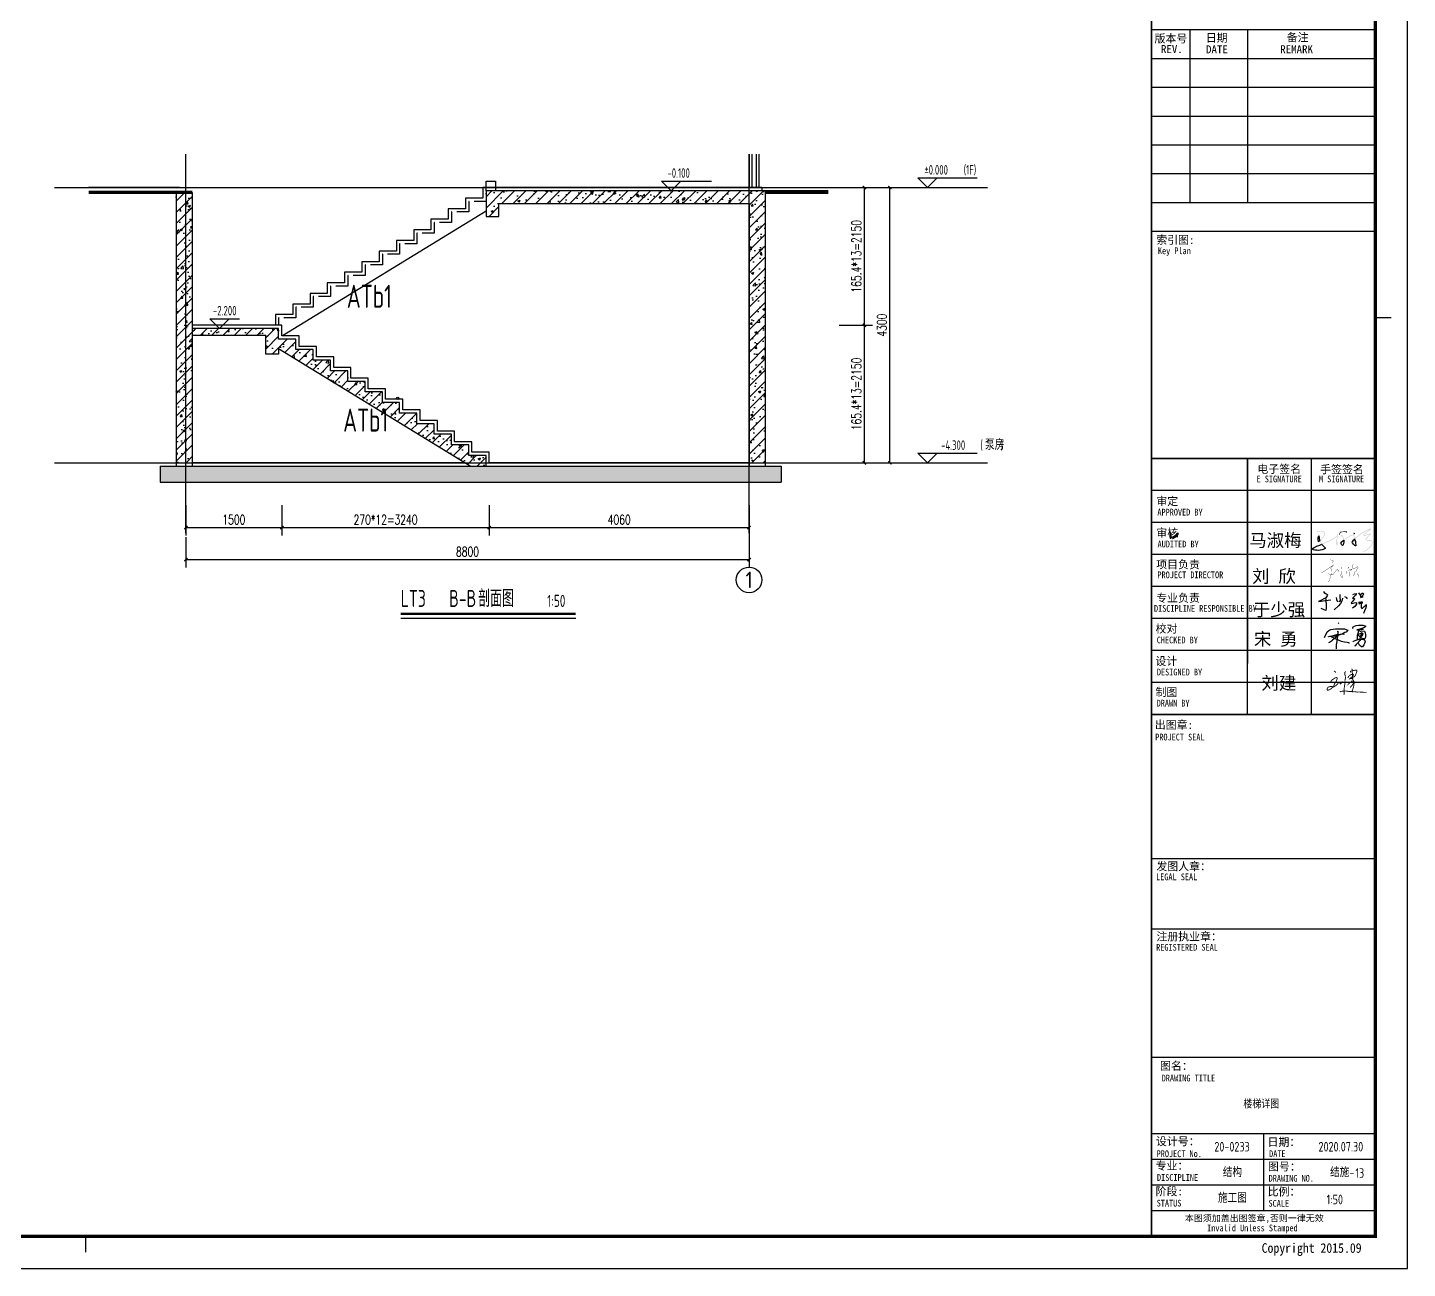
# Model space of a CAD drawing. Extents: x 899043 to 2598688, y -137197 to 211789.
# Drawn here: x 2577131 to 2598688, y 98035 to 117416 of the extents above; entities that cross this region are included whole.
import ezdxf
from ezdxf.enums import TextEntityAlignment as Align

# ---------------------------------------------------------------- set-up
doc = ezdxf.new("R2010")
doc.units = 0
doc.header["$LTSCALE"] = 1500
doc.header["$MEASUREMENT"] = 0
doc.linetypes.add('DASH', pattern=[0.35, 0.25, -0.1])
for name, color, linetype in [('00-tk', 151, 'Continuous'), ('A-Hatch2(建筑填充2立面)', 9, 'Continuous'), ('A-L-wall(建筑立面)', 2, 'Continuous'), ('A-S-face(建筑粉刷线)', 136, 'Continuous'), ('A-Stair(建筑楼梯、踏步、电梯)', 25, 'Continuous'), ('AXIS', 3, 'Continuous'), ('AXIS_TEXT', 7, 'Continuous'), ('DIM_ELEV', 3, 'Continuous'), ('DIM_SYMB', 3, 'Continuous'), ('DOTE', 1, 'Continuous'), ('iicon', 7, 'Continuous'), ('PUB_DIM', 3, 'Continuous'), ('PUB_TEXT', 7, 'Continuous'), ('TEXT', 7, 'Continuous'), ('WALL', 7, 'Continuous'), ('WELD_TEXT', 7, 'Continuous'), ('WINDOW', 4, 'Continuous')]:
    doc.layers.add(name, color=color, linetype=linetype)
for name, color, linetype, lineweight in [('DIM_IDEN', 3, 'Continuous', 25), ('TK-签名', 70, 'Continuous', 30), ('功能名称', 255, 'Continuous', 0)]:
    doc.layers.add(name, color=color, linetype=linetype, lineweight=lineweight)
doc.styles.add('_TCH_DIM_T3', font='SIMPLEX', dxfattribs={"width": 0.705882, "bigfont": 'GBCBIG'})
doc.styles.add('DS6FS', font='tssdeng.shx', dxfattribs={"width": 0.8, "bigfont": 'tssdchn.shx'})
doc.styles.add('DS6HT', font='simhei.ttf', dxfattribs={"width": 0.8})
doc.styles.add('TSSD_Dimension', font='Tssdeng.shx', dxfattribs={"width": 0.7, "bigfont": 'hztxt.shx'})
doc.dimstyles.new('_TCH_ARCH&&50', dxfattribs={"dimtxt": 148.75, "dimasz": 50, "dimexe": 125, "dimexo": 150, "dimgap": 50, "dimtad": 1, "dimdec": 0, "dimzin": 0, "dimdsep": 46, "dimtxsty": '_TCH_DIM_T3', "dimblk": 'ARCHTICK', "dimcen": 0.09, "dimclrt": 7, "dimazin": 2, "dimtfac": 1, "dimtdec": 0, "dimtix": 1, "dimtmove": 2, "dimatfit": 3, "dimfxl": 0, "dimtolj": 1, "dimtzin": 0, "dimarcsym": 0})
pattern_1 = [(45, (1954835.86, 366548.54), (-88.388348, 88.388348), []), (50, (1954835.86, 366548.54), (358.63009, -31.37607), [37.5, -412.5]), (355, (1954835.86, 366548.54), (-69.37567, 376.09607), [30, -330]), (100.4514, (1954865.75, 366545.93), (289.25469, 344.71977), [31.8701, -350.57106]), (46.1842, (1954835.86, 366648.54), (533.62052, -82.7595), [56.25, -618.75]), (96.6356, (1954880.33, 366641.65), (467.33135, 487.05894), [47.80514, -525.8565]), (351.1842, (1954835.86, 366648.54), (467.33097, 487.0593), [45, -495]), (21, (1954885.86, 366623.54), (298.45353, -201.30945), [37.5, -412.5]), (326, (1954885.86, 366623.54), (121.65767, 362.57502), [30, -330]), (71.4514, (1954910.73, 366606.77), (420.11131, 161.26525), [31.8701, -350.57106]), (37.5, (1954835.86, 366548.54), (6.079928, 166.446927), [0, -326, 0, -335, 0, -331.25]), (7.5, (1954835.86, 366548.54), (131.53477, 197.205856), [0, -191, 0, -318.5, 0, -126.25]), (327.5, (1954724.36, 366548.54), (266.911218, -11.277436), [0, -125, 0, -390, 0, -517.5]), (317.5, (1954674.36, 366548.54), (291.593085, 50.05249), [0, -162.5, 0, -259, 0, -367.5])]

# ---------------------------------------------------------------- blocks, each defined once
blk = doc.blocks.new('_ArchTick')
at = {"color": 0, "linetype": 'ByBlock', "const_width": 0.4}
blk.add_lwpolyline([(-0.5, -0.5), (0.5, 0.5)], dxfattribs=at)
blk = doc.blocks.new('*D1990')
at = {"layer": 'Defpoints', "color": 0}
for p in [(2590006, 114918), (2590602, 114918), (2590006, 110618)]:
    blk.add_point(p, dxfattribs=at)
at = {"layer": 'PUB_DIM', "color": 0, "lineweight": -2}
for p, q in [((2590156, 114918), (2590727, 114918)), ((2590602, 110618), (2590602, 114918)), ((2590156, 110618), (2590727, 110618))]:
    blk.add_line(p, q, dxfattribs=at)
at = {"layer": 'PUB_DIM', "color": 0, "lineweight": -2, "xscale": 50, "yscale": 50, "zscale": 50}
for p, rotation in [((2590602, 114918), 90), ((2590602, 110618), 270)]:
    blk.add_blockref('_ArchTick', p, dxfattribs=dict(at, rotation=rotation))
at = {"layer": 'PUB_DIM', "color": 7, "insert": (2590477, 112768), "char_height": 148.8, "attachment_point": 5, "rotation": 90, "style": '_TCH_DIM_T3'}
blk.add_mtext('\\A1;4300', dxfattribs=at)
blk = doc.blocks.new('*D1991')
at = {"layer": 'Defpoints', "color": 0}
for p in [(2589662, 114918), (2590204, 114918), (2589662, 112768)]:
    blk.add_point(p, dxfattribs=at)
at = {"layer": 'PUB_DIM', "color": 0, "lineweight": -2}
for p, q in [((2589812, 114918), (2590329, 114918)), ((2590204, 112768), (2590204, 114918)), ((2589812, 112768), (2590329, 112768))]:
    blk.add_line(p, q, dxfattribs=at)
at = {"layer": 'PUB_DIM', "color": 0, "lineweight": -2, "xscale": 50, "yscale": 50, "zscale": 50}
for p, rotation in [((2590204, 114918), 90), ((2590204, 112768), 270)]:
    blk.add_blockref('_ArchTick', p, dxfattribs=dict(at, rotation=rotation))
at = {"layer": 'PUB_DIM', "color": 7, "insert": (2590080, 113843), "char_height": 148.75, "attachment_point": 5, "rotation": 90, "style": '_TCH_DIM_T3'}
blk.add_mtext('\\A1;165.4*13=2150', dxfattribs=at)
blk = doc.blocks.new('*D1992')
at = {"layer": 'Defpoints', "color": 0}
for p in [(2589662, 112768), (2590204, 112768), (2589662, 110618)]:
    blk.add_point(p, dxfattribs=at)
at = {"layer": 'PUB_DIM', "color": 0, "lineweight": -2}
for p, q in [((2589812, 112768), (2590329, 112768)), ((2590204, 110618), (2590204, 112768)), ((2589812, 110618), (2590329, 110618))]:
    blk.add_line(p, q, dxfattribs=at)
at = {"layer": 'PUB_DIM', "color": 0, "lineweight": -2, "xscale": 50, "yscale": 50, "zscale": 50}
for p, rotation in [((2590204, 112768), 90), ((2590204, 110618), 270)]:
    blk.add_blockref('_ArchTick', p, dxfattribs=dict(at, rotation=rotation))
at = {"layer": 'PUB_DIM', "color": 7, "insert": (2590080, 111693), "char_height": 148.75, "attachment_point": 5, "rotation": 90, "style": '_TCH_DIM_T3'}
blk.add_mtext('\\A1;165.4*13=2150', dxfattribs=at)
blk = doc.blocks.new('*D1993')
at = {"layer": 'Defpoints', "color": 0}
for p in [(2579604, 110106), (2581104, 110106), (2581104, 109606)]:
    blk.add_point(p, dxfattribs=at)
at = {"layer": 'PUB_DIM', "color": 0, "lineweight": -2}
for p, q in [((2579604, 109956), (2579604, 109481)), ((2581104, 109956), (2581104, 109481)), ((2579604, 109606), (2581104, 109606))]:
    blk.add_line(p, q, dxfattribs=at)
at = {"layer": 'PUB_DIM', "color": 0, "lineweight": -2, "xscale": 50, "yscale": 50, "zscale": 50, "rotation": 180}
blk.add_blockref('_ArchTick', (2579604, 109606), dxfattribs=at)
at = {"layer": 'PUB_DIM', "color": 0, "lineweight": -2, "xscale": 50, "yscale": 50, "zscale": 50}
blk.add_blockref('_ArchTick', (2581104, 109606), dxfattribs=at)
at = {"layer": 'PUB_DIM', "color": 7, "insert": (2580354, 109730), "char_height": 148.8, "attachment_point": 5, "style": '_TCH_DIM_T3'}
blk.add_mtext('\\A1;1500', dxfattribs=at)
blk = doc.blocks.new('*D1994')
at = {"layer": 'Defpoints', "color": 0}
for p in [(2581104, 110106), (2584344, 110106), (2584344, 109606)]:
    blk.add_point(p, dxfattribs=at)
at = {"layer": 'PUB_DIM', "color": 0, "lineweight": -2}
for p, q in [((2581104, 109956), (2581104, 109481)), ((2584344, 109956), (2584344, 109481)), ((2581104, 109606), (2584344, 109606))]:
    blk.add_line(p, q, dxfattribs=at)
at = {"layer": 'PUB_DIM', "color": 0, "lineweight": -2, "xscale": 50, "yscale": 50, "zscale": 50, "rotation": 180}
blk.add_blockref('_ArchTick', (2581104, 109606), dxfattribs=at)
at = {"layer": 'PUB_DIM', "color": 0, "lineweight": -2, "xscale": 50, "yscale": 50, "zscale": 50}
blk.add_blockref('_ArchTick', (2584344, 109606), dxfattribs=at)
at = {"layer": 'PUB_DIM', "color": 7, "insert": (2582724, 109730), "char_height": 148.75, "attachment_point": 5, "style": '_TCH_DIM_T3'}
blk.add_mtext('\\A1;270*12=3240', dxfattribs=at)
blk = doc.blocks.new('*D1995')
at = {"layer": 'Defpoints', "color": 0}
for p in [(2584344, 110106), (2588404, 110106), (2588404, 109606)]:
    blk.add_point(p, dxfattribs=at)
at = {"layer": 'PUB_DIM', "color": 0, "lineweight": -2}
for p, q in [((2584344, 109956), (2584344, 109481)), ((2588404, 109956), (2588404, 109481)), ((2584344, 109606), (2588404, 109606))]:
    blk.add_line(p, q, dxfattribs=at)
at = {"layer": 'PUB_DIM', "color": 0, "lineweight": -2, "xscale": 50, "yscale": 50, "zscale": 50, "rotation": 180}
blk.add_blockref('_ArchTick', (2584344, 109606), dxfattribs=at)
at = {"layer": 'PUB_DIM', "color": 0, "lineweight": -2, "xscale": 50, "yscale": 50, "zscale": 50}
blk.add_blockref('_ArchTick', (2588404, 109606), dxfattribs=at)
at = {"layer": 'PUB_DIM', "color": 7, "insert": (2586374, 109730), "char_height": 148.8, "attachment_point": 5, "style": '_TCH_DIM_T3'}
blk.add_mtext('\\A1;4060', dxfattribs=at)
blk = doc.blocks.new('*D1996')
at = {"layer": 'Defpoints', "color": 0}
for p in [(2579604, 109606), (2588404, 109606), (2588404, 109106)]:
    blk.add_point(p, dxfattribs=at)
at = {"layer": 'PUB_DIM', "color": 0, "lineweight": -2}
for p, q in [((2579604, 109456), (2579604, 108981)), ((2588404, 109456), (2588404, 108981)), ((2579604, 109106), (2588404, 109106))]:
    blk.add_line(p, q, dxfattribs=at)
at = {"layer": 'PUB_DIM', "color": 0, "lineweight": -2, "xscale": 50, "yscale": 50, "zscale": 50, "rotation": 180}
blk.add_blockref('_ArchTick', (2579604, 109106), dxfattribs=at)
at = {"layer": 'PUB_DIM', "color": 0, "lineweight": -2, "xscale": 50, "yscale": 50, "zscale": 50}
blk.add_blockref('_ArchTick', (2588404, 109106), dxfattribs=at)
at = {"layer": 'PUB_DIM', "color": 7, "insert": (2584004, 109230), "char_height": 148.8, "attachment_point": 5, "style": '_TCH_DIM_T3'}
blk.add_mtext('\\A1;8800', dxfattribs=at)
blk = doc.blocks.new('A$C7C122B11')
at = {"layer": 'iicon', "color": 13, "const_width": 7.58}
for points in [[(101, 316), (199, 383)], [(199, 383), (301, 455)], [(244, 611), (279, 605)], [(322, 465), (255, 393)], [(255, 393), (267, 338)], [(279, 605), (315, 591)], [(321, 572), (298, 526)], [(301, 455), (344, 476)], [(315, 591), (321, 572)], [(554, 440), (553, 381)], [(553, 381), (555, 298)], [(718, 416), (741, 413)], [(745, 400), (719, 368)], [(741, 413), (745, 400)], [(858, 469), (850, 439)], [(850, 439), (850, 403)], [(850, 403), (863, 373)], [(872, 485), (858, 469)], [(897, 363), (924, 382)], [(924, 382), (974, 414)], [(991, 378), (971, 334)], [(974, 414), (997, 421)], [(1010, 411), (991, 378)], [(997, 421), (1010, 411)], [(0, 251), (101, 316)], [(180, 234), (214, 214)], [(220, 61), (189, 0)], [(214, 214), (249, 201)], [(254, 164), (220, 61)], [(249, 201), (284, 195)], [(270, 260), (254, 164)], [(267, 338), (270, 260)], [(284, 195), (312, 200)], [(312, 200), (331, 220)], [(331, 220), (382, 295)], [(382, 295), (411, 328)], [(411, 328), (434, 349)], [(434, 349), (448, 349)], [(448, 349), (455, 315)], [(455, 315), (462, 292)], [(462, 292), (485, 335)], [(535, 158), (509, 209)], [(575, 108), (535, 158)], [(555, 298), (561, 212)], [(561, 212), (572, 134)], [(572, 134), (575, 108)], [(674, 309), (686, 266)], [(686, 266), (692, 224)], [(692, 224), (692, 211)], [(726, 309), (755, 327)], [(755, 327), (790, 346)], [(756, 296), (765, 257)], [(762, 218), (762, 180)], [(762, 180), (763, 160)], [(765, 257), (762, 218)], [(790, 346), (817, 357)], [(826, 342), (799, 315)], [(817, 357), (835, 356)], [(835, 356), (826, 342)], [(863, 373), (876, 363)], [(876, 363), (897, 363)], [(892, 201), (876, 164)], [(909, 233), (892, 201)], [(921, 283), (909, 233)], [(923, 311), (921, 283)], [(951, 294), (937, 279)], [(971, 334), (951, 294)], [(980, 231), (1007, 207)], [(1033, 121), (1002, 119)], [(1007, 207), (1028, 171)], [(1028, 171), (1033, 146)], [(1033, 146), (1033, 121)]]:
    blk.add_lwpolyline(points, dxfattribs=at)
blk = doc.blocks.new('A$C26561F03')
at = {"layer": 'WALL'}
for p, q in [((166, 452), (88, 412)), ((150, 688), (177, 655)), ((224, 488), (166, 452)), ((177, 655), (214, 628)), ((214, 628), (252, 600)), ((216, 496), (223, 419)), ((268, 546), (224, 488)), ((252, 600), (277, 584)), ((277, 584), (268, 546)), ((550, 496), (561, 437)), ((561, 437), (583, 381)), ((662, 590), (665, 508)), ((665, 508), (669, 415)), ((749, 474), (725, 389)), ((810, 531), (834, 516)), ((834, 516), (863, 508)), ((863, 508), (884, 493)), ((880, 471), (867, 448)), ((884, 493), (880, 471)), ((1120, 459), (1057, 371)), ((1084, 500), (1061, 471)), ((1061, 471), (1109, 474)), ((1068, 593), (1118, 614)), ((1150, 572), (1084, 500)), ((1109, 474), (1120, 459)), ((1118, 614), (1187, 628)), ((1187, 628), (1150, 572)), ((1246, 649), (1268, 615)), ((1268, 615), (1304, 564)), ((1304, 564), (1309, 523)), ((1307, 568), (1333, 598)), ((1309, 523), (1308, 495)), ((1343, 524), (1316, 499)), ((1316, 499), (1363, 515)), ((1333, 598), (1360, 635)), ((1377, 566), (1343, 524)), ((1360, 635), (1394, 635)), ((1363, 515), (1390, 517)), ((1397, 608), (1377, 566)), ((1394, 635), (1397, 608)), ((88, 412), (0, 376)), ((0, 376), (76, 385)), ((76, 385), (204, 403)), ((222, 89), (81, 156)), ((204, 403), (295, 415)), ((231, 157), (222, 89)), ((223, 419), (231, 254)), ((231, 254), (231, 157)), ((295, 415), (378, 424)), ((616, 235), (483, 114)), ((583, 381), (597, 366)), ((680, 311), (616, 235)), ((660, 364), (640, 392)), ((669, 415), (660, 364)), ((725, 389), (680, 311)), ((1057, 371), (1016, 328)), ((1016, 328), (1022, 313)), ((1022, 313), (1078, 322)), ((1135, 221), (1058, 166)), ((1078, 322), (1153, 340)), ((1181, 286), (1135, 221)), ((1153, 340), (1188, 328)), ((1188, 328), (1181, 286)), ((1271, 364), (1258, 328)), ((1258, 328), (1263, 293)), ((1263, 293), (1289, 314)), ((1289, 314), (1309, 338)), ((1309, 338), (1344, 361)), ((1328, 304), (1325, 232)), ((1325, 232), (1330, 189)), ((1328, 304), (1332, 359)), ((1357, 326), (1328, 304)), ((1330, 189), (1340, 165)), ((1332, 359), (1335, 388)), ((1340, 165), (1370, 167)), ((1344, 361), (1362, 360)), ((1365, 339), (1357, 326)), ((1362, 360), (1365, 339)), ((1370, 167), (1427, 221)), ((1429, 80), (1406, 0)), ((1427, 221), (1472, 263)), ((1474, 180), (1429, 80)), ((1472, 263), (1484, 279)), ((1486, 229), (1474, 180)), ((1484, 279), (1486, 229))]:
    blk.add_line(p, q, dxfattribs=at)
blk = doc.blocks.new('20150828165454')
h = blk.add_hatch(color=256)
h.paths.add_polyline_path([(-4440, 30), (-4590, 65), (-4738, 73), (-4862, 73), (-4992, 72), (-5125, 52), (-5266, 37), (-5393, 13), (-5517, -12), (-5636, -56), (-5741, -115), (-5764, -162), (-5753, -202), (-5720, -224), (-5687, -211), (-5590, -156), (-5487, -118), (-5372, -95), (-5250, -72), (-5111, -57), (-4983, -38), (-4861, -37), (-4741, -37), (-4606, -44), (-4481, -73), (-4396, -123), (-4309, -200), (-4258, -277), (-4228, -372), (-4222, -432), (-4226, -493), (-4256, -619), (-4303, -715), (-4397, -874), (-4482, -1002), (-4524, -1077), (-4590, -1174), (-4663, -1268), (-4809, -1452), (-5015, -1664), (-5034, -1609), (-5089, -1342), (-5123, -1119), (-5136, -855), (-5186, -665), (-5310, -733), (-5417, -938), (-5505, -1249), (-5497, -1579), (-5468, -1849), (-5423, -2020), (-5307, -2086), (-5075, -1883), (-5061, -1869), (-5023, -1980), (-4920, -2172), (-4812, -2296), (-4775, -2346), (-4907, -2394), (-5121, -2478), (-5344, -2571), (-5520, -2636), (-5732, -2723), (-5969, -2837), (-6203, -2949), (-6416, -3043), (-6581, -3165), (-6703, -3245), (-6753, -3389), (-6543, -3484), (-6306, -3571), (-6047, -3628), (-5675, -3683), (-5346, -3696), (-4984, -3674), (-4626, -3589), (-4404, -3489), (-4020, -3309), (-3956, -3186), (-3956, -3088), (-4121, -2902), (-4378, -2661), (-4537, -2481), (-4598, -2400), (-4501, -2365), (-4236, -2257), (-3766, -2061), (-3213, -1827), (-2411, -1391), (-2174, -1208), (-2003, -1066), (-1843, -939), (-1870, -1118), (-1916, -1391), (-1963, -1659), (-1997, -1943), (-2000, -2196), (-1987, -2394), (-1897, -2716), (-1739, -2464), (-1664, -2061), (-1660, -2046), (-1673, -2009), (-1704, -2000), (-1735, -2006), (-1772, -2040), (-1844, -2423), (-1858, -2447), (-1878, -2376), (-1890, -2193), (-1887, -1950), (-1854, -1675), (-1808, -1409), (-1762, -1135), (-1727, -907), (-1723, -906), (-1721, -872), (-1721, -871), (-1703, -509, 0.9997794), (-1812, -503), (-1829, -818), (-1884, -831), (-2072, -981), (-2243, -1122), (-2471, -1298), (-3261, -1728), (-3808, -1959), (-4278, -2155), (-4541, -2262), (-4667, -2307), (-4727, -2228), (-4828, -2109), (-4922, -1935), (-4975, -1781), (-4727, -1525), (-4576, -1336), (-4501, -1239), (-4430, -1135), (-4388, -1059), (-4304, -932), (-4206, -767), (-4152, -656), (-4116, -509), (-4112, -430), (-4119, -351), (-4158, -229), (-4225, -127), (-4331, -33)])
h.paths.add_polyline_path([(-5250, -856), (-5246, -872), (-5233, -1130), (-5198, -1361), (-5140, -1638), (-5101, -1752), (-5151, -1803), (-5320, -1952), (-5328, -1947), (-5360, -1829), (-5387, -1572), (-5395, -1263), (-5314, -979)], flags=16)
h.paths.add_polyline_path([(-4706, -2439), (-4622, -2551), (-4457, -2737), (-4200, -2979), (-4066, -3130), (-4066, -3160), (-4100, -3226), (-4450, -3389), (-4661, -3484), (-5000, -3565), (-5347, -3585), (-5665, -3573), (-6027, -3519), (-6275, -3465), (-6502, -3382), (-6616, -3330), (-6611, -3316), (-6519, -3255), (-6360, -3139), (-6157, -3049), (-5921, -2936), (-5688, -2824), (-5479, -2739), (-5303, -2673), (-5080, -2580), (-4869, -2497)], flags=16)
blk.add_hatch(color=256).paths.add_polyline_path([(-168, -111), (-139, -122), (-168, -209), (-178, -172), (-217, -188), (-241, -231), (-240, -253), (-228, -276), (-200, -294), (-168, -302), (-115, -297), (-77, -292), (-54, -271), (-64, -244), (0, -55), (-152, 0), (-457, -20), (-795, -59), (-1146, -70), (-1281, -116), (-1343, -253), (-1500, -603), (-1494, -694), (-1442, -689), (-1397, -663), (-1400, -648), (-1243, -299), (-1200, -205), (-1126, -179), (-787, -168), (-448, -130)])
h = blk.add_hatch(color=256)
h.paths.add_polyline_path([(-688, -999), (-758, -854), (-875, -743), (-1035, -731), (-1201, -885), (-1136, -1058), (-1108, -1080), (-1080, -1087), (-1031, -1082), (-1031, -1038), (-1033, -1019), (-1072, -915), (-995, -844), (-922, -850), (-848, -920), (-789, -1044), (-688, -1286), (-658, -1498), (-642, -1566), (-853, -1712), (-1191, -1986), (-1209, -2083), (-1177, -2315), (-1093, -2534), (-846, -2791), (-664, -2671), (-615, -2561), (-516, -2337), (-480, -2070), (-489, -1817), (-511, -1642), (-518, -1613), (-479, -1586), (-165, -1385), (192, -1191), (537, -1003), (1087, -738), (1231, -674), (1250, -797), (1292, -1025), (1329, -1168), (1390, -1315), (1395, -1327), (1306, -1404), (1156, -1569), (983, -1775), (814, -1969), (842, -2080), (917, -2204), (1145, -2513), (1400, -2745), (1622, -2852), (1738, -2764), (1754, -2564), (1717, -2283), (1677, -1889), (1607, -1705), (1537, -1400), (1523, -1361), (1651, -1250), (1970, -1051), (2327, -770), (2760, -428), (2899, -354), (3238, -160), (3696, 101), (3975, 242), (4325, 379), (4403, 392), (4098, 197), (3764, -67), (3426, -339), (3128, -580), (3036, -733), (3084, -838), (3231, -876), (4286, -573), (4170, -677), (3520, -1353), (3490, -1494), (3543, -1600), (3652, -1703), (3791, -1744), (4210, -1764), (4485, -1782), (4603, -1871), (4653, -1995), (4701, -2170), (4651, -2340), (4517, -2625), (4351, -2851), (4045, -3162), (3802, -3368), (3636, -3501), (3516, -3583), (3351, -3668), (3136, -3711), (3117, -3707), (3087, -3712), (3058, -3730), (3044, -3762), (3044, -3803), (3072, -3829), (3115, -3829), (3158, -3819), (3388, -3773), (3573, -3678), (3701, -3590), (3872, -3453), (4120, -3243), (4435, -2922), (4612, -2681), (4754, -2379), (4815, -2171), (4757, -1960), (4694, -1802), (4525, -1674), (4216, -1654), (3809, -1635), (3708, -1605), (3633, -1534), (3606, -1480), (3621, -1406), (4246, -756), (4499, -531), (4400, -447), (4272, -463), (3230, -762), (3162, -745), (3160, -740), (3213, -654), (3495, -425), (3832, -153), (4162, 107), (4528, 341), (4539, 495), (4415, 505), (4296, 485), (3930, 343), (3644, 198), (3183, -65), (2846, -258), (2700, -335), (2259, -684), (1907, -961), (1585, -1162), (1483, -1251), (1434, -1133), (1400, -1002), (1358, -778), (1335, -627), (1338, -626), (1600, -468), (1348, -242), (1207, -133), (1215, -560), (1041, -638), (487, -905), (139, -1094), (-221, -1290), (-540, -1495), (-545, -1498), (-550, -1478), (-581, -1257)])
h.paths.add_polyline_path([(-617, -1682), (-599, -1826), (-590, -2065), (-623, -2307), (-715, -2516), (-752, -2596), (-830, -2649), (-998, -2474), (-1070, -2287), (-1098, -2086), (-1090, -2046), (-787, -1800)], flags=16)
h.paths.add_polyline_path([(935, -1998), (1066, -1847), (1239, -1641), (1383, -1483), (1433, -1440), (1501, -1737), (1569, -1915), (1608, -2296), (1643, -2567), (1632, -2706), (1609, -2724), (1462, -2653), (1227, -2439), (1009, -2142), (945, -2037)], flags=16)
h.paths.add_polyline_path([(1324, -506), (1321, -366), (1416, -451)], flags=16)
for points in [[(-4869, -2497), (-4706, -2439), (-4622, -2551), (-4457, -2737), (-4200, -2979), (-4066, -3130), (-4066, -3160), (-4100, -3226), (-4450, -3389), (-4661, -3484), (-5000, -3565), (-5347, -3585), (-5665, -3573), (-6027, -3519), (-6275, -3465), (-6502, -3382), (-6616, -3330), (-6611, -3316), (-6519, -3255), (-6360, -3139), (-6157, -3049), (-5921, -2936), (-5688, -2824), (-5479, -2739), (-5303, -2673), (-5080, -2580)], [(-5246, -872), (-5233, -1130), (-5198, -1361), (-5140, -1638), (-5101, -1752), (-5151, -1803), (-5320, -1952), (-5328, -1947), (-5360, -1829), (-5387, -1572), (-5395, -1263), (-5314, -979), (-5250, -856)], [(-617, -1682), (-599, -1826), (-590, -2065), (-623, -2307), (-715, -2516), (-752, -2596), (-830, -2649), (-998, -2474), (-1070, -2287), (-1098, -2086), (-1090, -2046), (-787, -1800)], [(1383, -1483), (1433, -1440), (1501, -1737), (1569, -1915), (1608, -2296), (1643, -2567), (1632, -2706), (1609, -2724), (1462, -2653), (1227, -2439), (1009, -2142), (945, -2037), (935, -1998), (1066, -1847), (1239, -1641)], [(1321, -366), (1324, -506), (1416, -451)]]:
    blk.add_lwpolyline(points, close=True)
blk = doc.blocks.new('A$C67844AE1')
at = {"layer": '00-tk'}
for p, q in [((126150, 0), (126150, 89100)), ((114150, 87600), (114150, 1500)), ((124650, 1500), (124650, 87600)), ((114150, 58050), (124650, 58050)), ((114150, 58050), (124650, 58050)), ((114150, 58050), (124650, 58050)), ((114150, 58050), (124650, 58050)), ((114150, 58050), (124650, 58050)), ((115950, 58050), (115950, 49950)), ((118650, 58050), (118650, 49950)), ((114150, 56700), (124650, 56700)), ((114150, 55350), (124650, 55350)), ((114150, 54000), (124650, 54000)), ((114150, 52650), (124650, 52650)), ((114150, 51300), (124650, 51300)), ((114150, 49950), (124650, 49950)), ((114150, 48600), (124650, 48600)), ((114150, 37950), (124650, 37950)), ((114150, 37950), (124650, 37950)), ((114150, 37950), (124650, 37950)), ((114150, 37950), (124650, 37950)), ((114150, 37950), (124650, 37950)), ((124650, 37950), (114150, 37950)), ((124650, 37950), (114150, 37950)), ((124650, 37950), (114150, 37950)), ((114150, 37950), (124650, 37950)), ((118650, 25950), (118650, 37950)), ((118650, 37950), (118650, 28350)), ((121650, 25950), (121650, 37950)), ((121650, 28350), (121650, 37950)), ((124650, 36450), (114150, 36450)), ((124650, 34950), (114150, 34950)), ((124650, 34950), (114150, 34950)), ((115073, 34460), (115032, 34450)), ((115032, 34450), (115032, 34304)), ((115032, 34304), (115033, 34290)), ((115033, 34290), (115032, 34253)), ((115073, 34304), (115073, 34460)), ((115073, 34266), (115073, 34304)), ((115229, 34291), (115199, 34274)), ((115262, 34313), (115229, 34291)), ((115290, 34336), (115262, 34313)), ((115271, 34269), (115296, 34287)), ((115305, 34352), (115290, 34336)), ((115296, 34287), (115326, 34314)), ((115333, 34382), (115305, 34352)), ((115326, 34314), (115388, 34314)), ((115355, 34409), (115333, 34382)), ((115356, 34412), (115355, 34409)), ((115376, 34446), (115356, 34412)), ((115356, 34344), (115381, 34376)), ((115388, 34314), (115356, 34344)), ((115381, 34460), (115376, 34446)), ((115414, 34441), (115381, 34460)), ((115381, 34376), (115401, 34403)), ((115401, 34403), (115404, 34408)), ((115404, 34408), (115429, 34435)), ((115429, 34435), (115414, 34441)), ((115032, 34253), (115030, 34214)), ((115030, 34214), (115075, 34214)), ((115074, 34228), (115073, 34266)), ((115075, 34214), (115074, 34228)), ((115165, 34259), (115128, 34246)), ((115128, 34246), (115137, 34237)), ((115137, 34237), (115159, 34208)), ((115159, 34208), (115185, 34219)), ((115199, 34274), (115165, 34259)), ((115185, 34219), (115219, 34235)), ((115219, 34235), (115240, 34248)), ((115240, 34248), (115271, 34269)), ((124650, 33450), (114150, 33450)), ((124650, 33450), (114150, 33450)), ((124650, 31950), (114150, 31950)), ((124650, 31950), (114150, 31950)), ((124650, 30450), (114150, 30450)), ((124650, 30450), (114150, 30450)), ((124650, 28950), (114150, 28950)), ((124650, 28950), (114150, 28950)), ((124650, 27450), (114150, 27450)), ((124650, 27450), (114150, 27450)), ((114150, 25950), (124650, 25950)), ((114150, 25950), (124650, 25950)), ((124650, 25950), (114150, 25950)), ((114150, 19200), (124650, 19200)), ((124650, 15900), (114150, 15900)), ((124650, 6300), (114150, 6300)), ((119400, 6300), (119400, 2700)), ((124650, 5100), (114150, 5100)), ((124650, 3900), (114150, 3900)), ((124650, 2700), (114150, 2700)), ((3750, 1500), (124650, 1500)), ((124650, 1500), (114150, 1500)), ((0, 0), (126150, 0))]:
    blk.add_line(p, q, dxfattribs=at)
at = {"layer": '00-tk', "const_width": 150}
blk.add_lwpolyline([(3750, 87600), (124650, 87600), (124650, 1500), (3750, 1500)], close=True, dxfattribs=at)
at = {"layer": '00-tk'}
for points, const_width in [([(114150, 1500), (114150, 87600)], 75), ([(124650, 44550), (125400, 44550)], 52.5), ([(64200, 750), (64200, 1500)], 52.5)]:
    blk.add_lwpolyline(points, dxfattribs=dict(at, const_width=const_width))
blk.add_lwpolyline([(114150, 9900), (124650, 9900), (124650, 6300), (114150, 6300)], close=True, dxfattribs=at)
at = {"layer": 'AXIS', "color": 1, "ltscale": 1000, "const_width": 42}
for points in [[(122708, 28001), (122733, 27984), (122757, 27969), (122770, 27951), (122786, 27931), (122792, 27921)], [(123257, 27971), (123222, 27945), (123222, 27945), (123213, 27892), (123213, 27864), (123217, 27837), (123224, 27809), (123239, 27758), (123244, 27701), (123244, 27655), (123228, 27583), (123222, 27479), (123224, 27433), (123219, 27381), (123206, 27310), (123193, 27214), (123178, 27163), (123191, 27014), (123184, 26926), (123186, 26891), (123187, 26877)], [(123366, 27661), (123374, 27706), (123405, 27752), (123441, 27788), (123518, 27825), (123557, 27838), (123580, 27844), (123603, 27844), (123619, 27808), (123596, 27752), (123557, 27716), (123497, 27677), (123465, 27646), (123447, 27628), (123511, 27638), (123574, 27647), (123588, 27640), (123587, 27590), (123543, 27545), (123533, 27520), (123503, 27487), (123470, 27462), (123442, 27443), (123423, 27418), (123485, 27473), (123533, 27482), (123572, 27495), (123611, 27499), (123641, 27494), (123614, 27438), (123612, 27387), (123577, 27348), (123537, 27295), (123497, 27263), (123477, 27240), (123469, 27218)], [(123503, 27933), (123482, 27951), (123476, 27971), (123495, 27988), (123543, 28000), (123588, 28008), (123653, 28019), (123681, 28027), (123712, 28032), (123743, 28035), (123775, 28025), (123788, 28000), (123776, 27955), (123768, 27916), (123743, 27866), (123719, 27800), (123650, 27724), (123627, 27713), (123616, 27704), (123569, 27709), (123557, 27716)], [(123538, 28105), (123553, 28077), (123568, 28058), (123569, 28031), (123572, 28021), (123575, 28005), (123560, 27963), (123564, 27909), (123574, 27887), (123575, 27873), (123573, 27842), (123581, 27739), (123574, 27709), (123587, 27622), (123598, 27579), (123611, 27559), (123638, 27516), (123667, 27474), (123663, 27437), (123649, 27397), (123644, 27348), (123625, 27238), (123604, 27191), (123582, 27105), (123554, 27038)], [(122550, 27508), (122588, 27535), (122602, 27565), (122628, 27581), (122665, 27605), (122695, 27627), (122723, 27646), (122753, 27664), (122784, 27677), (122819, 27686), (122844, 27682), (122855, 27669), (122861, 27647), (122854, 27622), (122824, 27528), (122818, 27515), (122801, 27486), (122789, 27467), (122765, 27434), (122742, 27403), (122712, 27334), (122707, 27312), (122688, 27270), (122658, 27237), (122636, 27221), (122611, 27198), (122580, 27168), (122549, 27149), (122513, 27125), (122466, 27105), (122441, 27093), (122405, 27088), (122396, 27101), (122386, 27132), (122390, 27158), (122402, 27188), (122425, 27228), (122449, 27242), (122477, 27253), (122536, 27265), (122578, 27270), (122620, 27263), (122664, 27243), (122695, 27245), (122721, 27256), (122774, 27293), (122836, 27340), (122883, 27396), (122920, 27442), (122947, 27463), (122983, 27445), (122993, 27422), (122998, 27405), (123023, 27386), (123035, 27407), (123057, 27434), (123075, 27459), (123093, 27501), (123093, 27501), (123095, 27512)], [(122982, 27010), (123035, 27037), (123091, 27049), (123187, 27052), (123233, 27056), (123280, 27055), (123357, 27044), (123418, 27033), (123498, 27039), (123521, 27033), (123560, 27019), (123614, 27023), (123656, 27025), (123725, 27017), (123762, 27009), (123819, 27006), (123868, 27009), (123915, 27009), (123967, 27004), (124029, 27000), (124096, 26996), (124141, 26993), (124193, 26992), (124226, 26995), (124243, 26996)]]:
    blk.add_lwpolyline(points, dxfattribs=at)
at = {"layer": 'TK-签名'}
for p, q in [((122267, 29561), (122390, 29823)), ((122390, 29823), (122463, 29896)), ((122463, 29896), (122555, 29938)), ((122555, 29938), (122666, 29958)), ((122666, 29958), (122775, 29977)), ((122775, 29977), (122855, 29977)), ((122886, 29773), (122837, 29379)), ((122855, 29977), (122957, 29977)), ((122876, 29855), (122875, 29836)), ((122875, 29836), (122884, 29823)), ((122893, 29841), (122876, 29855)), ((122884, 29823), (122886, 29773)), ((122920, 29832), (122893, 29841)), ((122941, 30252), (122910, 30221)), ((122957, 29977), (123195, 29967)), ((123143, 29752), (123085, 29721)), ((123217, 29791), (123143, 29752)), ((123195, 29967), (123354, 29911)), ((123274, 29820), (123217, 29791)), ((123354, 29911), (123274, 29820)), ((123593, 30037), (123609, 30062)), ((123599, 30005), (123593, 30037)), ((123611, 29983), (123599, 30005)), ((123609, 30062), (123668, 30098)), ((123668, 30098), (123743, 30128)), ((123743, 30128), (123851, 30143)), ((123802, 29926), (123784, 29919)), ((123784, 29919), (123815, 29916)), ((123924, 29947), (123802, 29926)), ((123815, 29916), (123874, 29927)), ((123861, 29860), (123815, 29702)), ((123851, 30143), (123940, 30145)), ((123899, 29928), (123861, 29860)), ((123874, 29927), (124031, 29961)), ((123887, 29735), (123956, 29752)), ((124038, 29942), (123899, 29928)), ((124015, 29979), (123924, 29947)), ((123940, 30145), (124061, 30138)), ((123940, 29838), (124020, 29869)), ((123956, 29752), (123987, 29759)), ((123987, 29759), (124039, 29765)), ((123996, 29754), (123989, 29710)), ((123997, 29793), (123996, 29754)), ((124002, 29795), (123997, 29793)), ((124030, 29773), (124002, 29795)), ((124105, 30018), (124015, 29979)), ((124020, 29869), (124134, 29854)), ((124045, 29751), (124030, 29773)), ((124031, 29961), (124073, 29954)), ((124073, 29954), (124038, 29942)), ((124039, 29765), (124067, 29760)), ((124067, 29760), (124041, 29731)), ((124056, 29714), (124045, 29751)), ((124061, 30138), (124194, 30095)), ((124154, 30048), (124105, 30018)), ((124134, 29854), (124167, 29779)), ((124194, 30095), (124154, 30048)), ((124167, 29779), (124185, 29701)), ((122517, 29614), (122446, 29601)), ((122446, 29601), (122449, 29607)), ((122449, 29607), (122690, 29663)), ((122494, 29332), (122459, 29318)), ((122552, 29362), (122494, 29332)), ((122604, 29612), (122517, 29614)), ((122591, 29389), (122552, 29362)), ((122647, 29437), (122591, 29389)), ((122699, 29620), (122604, 29612)), ((122613, 29563), (122644, 29574)), ((122644, 29574), (122795, 29504)), ((122731, 29516), (122647, 29437)), ((122690, 29663), (122844, 29698)), ((122776, 29633), (122699, 29620)), ((122792, 29585), (122731, 29516)), ((122872, 29649), (122776, 29633)), ((122847, 29662), (122792, 29585)), ((122795, 29504), (122933, 29434)), ((122817, 29216), (122814, 29119)), ((122814, 29119), (122815, 29058)), ((122837, 29379), (122817, 29216)), ((122844, 29698), (123002, 29726)), ((122930, 29665), (122872, 29649)), ((122990, 29682), (122930, 29665)), ((122933, 29434), (123039, 29393)), ((123085, 29721), (122990, 29682)), ((123002, 29726), (123130, 29736)), ((123039, 29393), (123195, 29357)), ((123130, 29736), (123172, 29722)), ((123174, 29710), (123169, 29714)), ((123172, 29722), (123174, 29710)), ((123195, 29357), (123328, 29342)), ((123328, 29342), (123386, 29331)), ((123386, 29331), (123412, 29321)), ((123412, 29321), (123438, 29309)), ((123585, 29361), (123629, 29396)), ((123629, 29396), (123704, 29424)), ((123698, 29180), (123675, 29163)), ((123745, 29234), (123698, 29180)), ((123704, 29424), (123829, 29467)), ((123792, 29278), (123745, 29234)), ((123825, 29314), (123792, 29278)), ((123795, 29633), (123794, 29479)), ((123803, 29665), (123795, 29633)), ((123815, 29702), (123803, 29665)), ((123874, 29373), (123825, 29314)), ((123829, 29467), (123880, 29480)), ((123834, 29693), (123850, 29715)), ((123850, 29668), (123834, 29693)), ((123850, 29715), (123887, 29735)), ((123876, 29640), (123850, 29668)), ((123865, 29454), (123883, 29481)), ((123879, 29255), (123872, 29276)), ((123915, 29427), (123874, 29373)), ((123904, 29604), (123876, 29640)), ((123887, 29236), (123879, 29255)), ((123880, 29480), (123949, 29491)), ((123883, 29481), (123911, 29502)), ((123905, 29200), (123887, 29236)), ((123958, 29568), (123904, 29604)), ((123930, 29167), (123905, 29200)), ((123911, 29502), (123946, 29504)), ((123952, 29648), (123913, 29630)), ((123913, 29630), (124011, 29640)), ((123946, 29469), (123915, 29427)), ((123976, 29136), (123930, 29167)), ((123939, 29563), (123931, 29548)), ((123973, 29613), (123939, 29563)), ((123946, 29504), (123961, 29490)), ((123961, 29490), (123946, 29469)), ((123949, 29491), (124033, 29483)), ((124001, 29688), (123952, 29648)), ((124012, 29533), (123958, 29568)), ((123984, 29652), (123973, 29613)), ((124006, 29123), (123976, 29136)), ((123989, 29710), (123984, 29652)), ((124041, 29731), (124001, 29688)), ((124045, 29133), (124006, 29123)), ((124011, 29640), (124045, 29662)), ((124083, 29502), (124012, 29533)), ((124033, 29483), (124090, 29471)), ((124045, 29662), (124058, 29681)), ((124075, 29175), (124045, 29133)), ((124058, 29681), (124056, 29714)), ((124108, 29222), (124075, 29175)), ((124142, 29506), (124083, 29502)), ((124090, 29471), (124137, 29453)), ((124138, 29279), (124108, 29222)), ((124137, 29453), (124153, 29404)), ((124155, 29332), (124138, 29279)), ((124175, 29530), (124142, 29506)), ((124153, 29404), (124163, 29366)), ((124163, 29366), (124155, 29332)), ((124186, 29603), (124175, 29530)), ((124185, 29701), (124186, 29603)), ((122815, 29058), (122807, 29040))]:
    blk.add_line(p, q, dxfattribs=at)
for name, p, xscale, yscale, zscale in [('20150828165454', (123318, 34542), 0.2499999997671694, 0.2499999997671694, 0.2499999997671694), ('A$C7C122B11', (122127, 32162), 1.698991545068566, 1.698991544893943, 1.698991544950582)]:
    blk.add_blockref(name, p, dxfattribs=dict(xscale=xscale, yscale=yscale, zscale=zscale))
at = {"color": 1, "xscale": 1.5, "yscale": 1.5, "zscale": 1.5}
blk.add_blockref('A$C26561F03', (121989, 30690), dxfattribs=at)
at = {"layer": '00-tk', "style": 'DS6HT'}
for s, p in [('版本号', (114299, 57443)), ('日期', (116699, 57477)), ('备注', (120495, 57497)), ('REV.', (114601, 56950)), ('DATE', (116713, 56936)), ('REMARK', (120192, 56941)), ('索引图:', (114381, 48008)), ('电子签名', (119118, 37272)), ('手签签名', (122060, 37253)), ('审定', (114383, 35763)), ('审核', (114382, 34278)), ('项目负责', (114376, 32800)), ('专业负责', (114379, 31227)), ('校对', (114349, 29788)), ('设计', (114339, 28267)), ('制图', (114345, 26817)), ('出图章:', (114312, 25281)), ('发图人章：', (114385, 18652)), ('注册执业章：', (114386, 15364)), ('图名：', (114556, 9300)), ('设计号：', (114365, 5767)), ('日期：', (119594, 5732)), ('专业：', (114349, 4623)), ('图号：', (119614, 4583)), ('阶段:', (114349, 3421)), ('比例：', (119598, 3408))]:
    blk.add_text(s, height=375, dxfattribs=at).set_placement(p)
for s, height, width, p in [('Key Plan', 315, 0.9, (114455, 47527)), ('E SIGNATURE', 315, 0.9, (119080, 36837)), ('M SIGNATURE', 315, 0.9, (122005, 36837)), ('APPROVED BY', 315, 0.9, (114431, 35280)), ('AUDITED BY', 315, 0.9, (114439, 33786)), ('PROJECT DIRECTOR', 315, 0.9, (114434, 32342)), ('DISCIPLINE RESPONSIBLE BY', 315, 0.75, (114271, 30768)), ('CHECKED BY', 315, 0.9, (114401, 29289)), ('DESIGNED BY', 315, 0.9, (114408, 27787)), ('DRAWN BY', 315, 0.9, (114398, 26330)), ('PROJECT SEAL', 315, 0.9, (114329, 24741)), ('LEGAL SEAL', 315, 0.9, (114371, 18190)), ('REGISTERED SEAL', 315, 0.9, (114375, 14889)), ('DRAWING TITLE', 315, 0.9, (114634, 8760)), ('PROJECT No.', 315, 0.9, (114397, 5215)), ('DATE', 315, 0.9, (119668, 5217)), ('DISCIPLINE', 315, 0.9, (114412, 4103)), ('DRAWING NO.', 315, 0.9, (119647, 4064)), ('STATUS', 315, 0.9, (114400, 2900)), ('SCALE', 315, 0.9, (119639, 2892)), ('Copyright 2015.09', 450, 0.9, (119320, 731))]:
    blk.add_text(s, height=height, dxfattribs=dict(at, width=width)).set_placement(p)
blk.add_text('本图须加盖出图签章,否则一律无效', height=300, dxfattribs=at).set_placement((118974, 2345), align=Align.MIDDLE)
at = {"layer": '00-tk', "style": 'DS6HT', "width": 0.9}
blk.add_text('Invalid Unless Stamped', height=315, dxfattribs=at).set_placement((118886, 1860), align=Align.MIDDLE)
at = {"layer": '功能名称', "color": 7, "style": 'DS6HT'}
blk.add_text('马淑梅 ', height=600, dxfattribs=at).set_placement((120170, 33816, -1032246), align=Align.CENTER)
for s, p in [('刘 欣', (118874, 32134)), ('于少强', (118905, 30571)), ('宋 勇', (118956, 29192)), ('刘建', (119306, 27129))]:
    blk.add_text(s, height=600, dxfattribs=at).set_placement(p)
at = {"layer": '功能名称', "color": 7, "style": 'DS6FS', "width": 0.8}
for s, p in [('20-0233', (117931, 5477)), ('2020.07.30', (123031, 5477)), ('结构', (117949, 4277)), ('结施-', (123094, 4277)), ('施工图', (117949, 3077))]:
    blk.add_text(s, height=450, dxfattribs=at).set_placement(p, align=Align.CENTER)

msp = doc.modelspace()

# ---------------------------------------------------------------- hatches: boundary and pattern name
at = {"layer": 'A-Hatch2(建筑填充2立面)'}
h = msp.add_hatch(dxfattribs=at)
h.set_pattern_fill('钢筋混凝土,_O', color=256, scale=50)
h.set_pattern_definition(pattern_1)
h.paths.add_polyline_path([(2588653.5, 114867.5), (2588403.5, 114867.5), (2588403.5, 110617.5), (2588653.5, 110617.5)])
h.paths.add_polyline_path([(2584293.5, 114867.5), (2584293.5, 114467.5), (2584493.5, 114467.5), (2584493.5, 114667.5), (2588403.5, 114667.5), (2588403.5, 114867.5)])
edge = h.paths.add_edge_path(flags=17)
edge.add_line((2584667.7, 115305.3), (2584667.7, 115729.7))
edge.add_line((2584667.7, 115729.7), (2584890.8, 115729.7))
edge.add_line((2584890.8, 115729.7), (2584890.8, 115305.3))
edge.add_line((2584890.8, 115305.3), (2584667.7, 115305.3))
edge.add_line((2584654.6, 114580.3), (2584654.6, 114904.7))
edge.add_line((2584654.6, 114904.7), (2584877.7, 114904.7))
edge.add_line((2584877.7, 114904.7), (2584877.7, 114580.3))
edge.add_line((2584877.7, 114580.3), (2584654.6, 114580.3))
edge = h.paths.add_edge_path(flags=17)
edge.add_line((2584667.7, 115305.3), (2584667.7, 115729.7))
edge.add_line((2584667.7, 115729.7), (2584890.8, 115729.7))
edge.add_line((2584890.8, 115729.7), (2584890.8, 115305.3))
edge.add_line((2584890.8, 115305.3), (2584667.7, 115305.3))
edge.add_line((2584654.6, 114580.3), (2584654.6, 114904.7))
edge.add_line((2584654.6, 114904.7), (2584877.7, 114904.7))
edge.add_line((2584877.7, 114904.7), (2584877.7, 114580.3))
edge.add_line((2584877.7, 114580.3), (2584654.6, 114580.3))
h = msp.add_hatch(dxfattribs=at)
h.set_pattern_fill('钢筋混凝土,_O', color=256, scale=50)
h.set_pattern_definition(pattern_1)
h.paths.add_polyline_path([(2579603.5, 114842.5), (2579453.5, 114842.5), (2579453.5, 110617.5), (2579603.5, 110617.5)])
h.paths.add_polyline_path([(2579703.5, 114842.5), (2579603.5, 114842.5), (2579603.5, 110617.5), (2579703.5, 110617.5)])
h = msp.add_hatch(dxfattribs=at)
h.set_pattern_fill('钢筋混凝土,_O', color=256, scale=50)
h.set_pattern_definition(pattern_1)
h.paths.add_polyline_path([(2584293.5, 110617.5), (2583963, 110617.5), (2584044.6, 110567.5), (2584293.5, 110567.5)])
h.paths.add_polyline_path([(2581053.5, 112399.7), (2583963, 110617.5), (2584293.5, 110617.5), (2584293.5, 110732.9), (2584023.5, 110732.9), (2584023.5, 110898.3), (2583753.5, 110898.3), (2583753.5, 111063.7), (2583483.5, 111063.7), (2583483.5, 111229.1), (2583213.5, 111229.1), (2583213.5, 111394.4), (2582943.5, 111394.4), (2582943.5, 111559.8), (2582673.5, 111559.8), (2582673.5, 111725.2), (2582403.5, 111725.2), (2582403.5, 111890.6), (2582133.5, 111890.6), (2582133.5, 112056), (2581863.5, 112056), (2581863.5, 112221.4), (2581593.5, 112221.4), (2581593.5, 112386.7), (2581323.5, 112386.7), (2581323.5, 112552.1), (2581053.5, 112552.1), (2581053.5, 112717.5), (2579703.5, 112717.5), (2579703.5, 112607.5), (2580853.5, 112607.5), (2580853.5, 112317.5), (2581053.5, 112317.5)])
h = msp.add_hatch(dxfattribs=at)
h.set_pattern_fill('钢筋混凝土,_O', color=256, scale=50)
h.set_pattern_definition(pattern_1)
h.paths.add_polyline_path([(2579603.5, 110317.5), (2579603.5, 110567.5), (2579203.5, 110567.5), (2579203.5, 110317.5)])
h.paths.add_polyline_path([(2588403.5, 110317.5), (2588403.5, 110567.5), (2579603.5, 110567.5), (2579603.5, 110317.5)])
h.paths.add_polyline_path([(2588403.5, 110567.5), (2588403.5, 110317.5), (2588903.5, 110317.5), (2588903.5, 110567.5)])

# ---------------------------------------------------------------- linework, layer by layer
at = {"layer": 'A-L-wall(建筑立面)'}
for p, q in [((2588603.5, 114917.5), (2588603.5, 114867.5)), ((2579453.5, 114867.5), (2579453.5, 110567.5)), ((2579703.5, 114842.5), (2579703.5, 110567.5)), ((2584293.5, 114867.5), (2584293.5, 114467.5)), ((2589639.6, 114867.5), (2584293.5, 114867.5)), ((2588653.5, 114867.5), (2588653.5, 110567.5)), ((2584293.5, 114467.5), (2584493.5, 114467.5)), ((2584493.5, 114467.5), (2584493.5, 114667.5)), ((2584493.5, 114667.5), (2588403.5, 114667.5)), ((2588403.5, 114667.5), (2588403.5, 110567.5)), ((2580853.5, 112607.5), (2579703.5, 112607.5)), ((2580853.5, 112317.5), (2580853.5, 112607.5)), ((2581053.5, 112317.5), (2580853.5, 112317.5)), ((2581053.5, 112399.7), (2581053.5, 112317.5)), ((2584044.6, 110567.5), (2581053.5, 112399.7)), ((2579203.5, 110567.5), (2579203.5, 110317.5)), ((2579203.5, 110567.5), (2588903.5, 110567.5)), ((2588903.5, 110567.5), (2588903.5, 110317.5)), ((2579203.5, 110317.5), (2588903.5, 110317.5))]:
    msp.add_line(p, q, dxfattribs=at)
for points in [[(2584293.5, 114867.5), (2584293.5, 115017.5), (2584443.5, 115017.5), (2584443.5, 114867.5)], [(2584293.5, 110567.5), (2584293.5, 110732.9), (2584023.5, 110732.9), (2584023.5, 110898.3), (2583753.5, 110898.3), (2583753.5, 111063.7), (2583483.5, 111063.7), (2583483.5, 111229.1), (2583213.5, 111229.1), (2583213.5, 111394.4), (2582943.5, 111394.4), (2582943.5, 111559.8), (2582673.5, 111559.8), (2582673.5, 111725.2), (2582403.5, 111725.2), (2582403.5, 111890.6), (2582133.5, 111890.6), (2582133.5, 112056), (2581863.5, 112056), (2581863.5, 112221.4), (2581593.5, 112221.4), (2581593.5, 112386.7), (2581323.5, 112386.7), (2581323.5, 112552.1), (2581053.5, 112552.1), (2581053.5, 112717.5), (2579703.5, 112717.5)]]:
    msp.add_lwpolyline(points, dxfattribs=at)
at = {"layer": 'A-L-wall(建筑立面)', "const_width": 50}
for points in [[(2579703.5, 114842.5), (2578083.7, 114842.5)], [(2589639.6, 114842.5), (2588653.5, 114842.5)]]:
    msp.add_lwpolyline(points, dxfattribs=at)
at = {"layer": 'A-S-face(建筑粉刷线)'}
for p, q in [((2579503.5, 114917.5), (2578083.7, 114917.5)), ((2588603.5, 114917.5), (2584243.5, 114917.5)), ((2583963, 110617.5), (2579703.5, 110617.5)), ((2588403.5, 110617.5), (2584343.5, 110617.5))]:
    msp.add_line(p, q, dxfattribs=at)
for points in [[(2584243.5, 114917.5), (2584243.5, 114752.1), (2583973.5, 114752.1), (2583973.5, 114586.7), (2583703.5, 114586.7), (2583703.5, 114421.4), (2583433.5, 114421.4), (2583433.5, 114256), (2583163.5, 114256), (2583163.5, 114090.6), (2582893.5, 114090.6), (2582893.5, 113925.2), (2582623.5, 113925.2), (2582623.5, 113759.8), (2582353.5, 113759.8), (2582353.5, 113594.4), (2582083.5, 113594.4), (2582083.5, 113429.1), (2581813.5, 113429.1), (2581813.5, 113263.7), (2581543.5, 113263.7), (2581543.5, 113098.3), (2581273.5, 113098.3), (2581273.5, 112932.9), (2581003.5, 112932.9), (2581003.5, 112767.5)], [(2584343.5, 110617.5), (2584343.5, 110782.9), (2584073.5, 110782.9), (2584073.5, 110948.3), (2583803.5, 110948.3), (2583803.5, 111113.7), (2583533.5, 111113.7), (2583533.5, 111279.1), (2583263.5, 111279.1), (2583263.5, 111444.4), (2582993.5, 111444.4), (2582993.5, 111609.8), (2582723.5, 111609.8), (2582723.5, 111775.2), (2582453.5, 111775.2), (2582453.5, 111940.6), (2582183.5, 111940.6), (2582183.5, 112106), (2581913.5, 112106), (2581913.5, 112271.4), (2581643.5, 112271.4), (2581643.5, 112436.7), (2581373.5, 112436.7), (2581373.5, 112602.1), (2581103.5, 112602.1), (2581103.5, 112767.5), (2579703.5, 112767.5)]]:
    msp.add_lwpolyline(points, dxfattribs=at)
at = {"layer": 'A-Stair(建筑楼梯、踏步、电梯)'}
msp.add_line((2584293.5, 114549.7), (2581114, 112602.1), dxfattribs=at)
at = {"layer": 'A-Stair(建筑楼梯、踏步、电梯)', "linetype": 'DASH', "ltscale": 0.5}
msp.add_lwpolyline([(2584293.5, 114702.1), (2584293.5, 114702.1), (2584023.5, 114702.1), (2584023.5, 114536.7), (2583753.5, 114536.7), (2583753.5, 114371.4), (2583483.5, 114371.4), (2583483.5, 114206), (2583213.5, 114206), (2583213.5, 114040.6), (2582943.5, 114040.6), (2582943.5, 113875.2), (2582673.5, 113875.2), (2582673.5, 113709.8), (2582403.5, 113709.8), (2582403.5, 113544.4), (2582133.5, 113544.4), (2582133.5, 113379.1), (2581863.5, 113379.1), (2581863.5, 113213.7), (2581593.5, 113213.7), (2581593.5, 113048.3), (2581323.5, 113048.3), (2581323.5, 112882.9), (2581053.5, 112882.9), (2581053.5, 112767.5)], dxfattribs=at)
at = {"layer": 'AXIS'}
msp.add_line((2588403.5, 109605.7), (2588403.5, 108989.2), dxfattribs=at)
msp.add_circle((2588403.5, 108789.2), 200, dxfattribs=at)
at = {"layer": 'DIM_ELEV'}
for p, q in [((2587185.7, 114867.5), (2587035.7, 115017.5)), ((2587035.7, 115017.5), (2587818.2, 115017.5)), ((2587185.7, 114867.5), (2587335.7, 115017.5)), ((2590839.1, 114917.5), (2591339.1, 114917.5)), ((2591189.1, 114917.5), (2591039.1, 115067.5)), ((2591039.1, 115067.5), (2591967.5, 115067.5)), ((2591189.1, 114917.5), (2591339.1, 115067.5)), ((2580129, 112717.5), (2579979, 112867.5)), ((2579979, 112867.5), (2580442.4, 112867.5)), ((2580129, 112717.5), (2580279, 112867.5)), ((2580611.8, 112767.5), (2580276.4, 112767.5)), ((2590839.1, 110617.5), (2591339.1, 110617.5)), ((2591189.1, 110617.5), (2591039.1, 110767.5)), ((2591039.1, 110767.5), (2591967.5, 110767.5)), ((2591189.1, 110617.5), (2591339.1, 110767.5))]:
    msp.add_line(p, q, dxfattribs=at)
at = {"layer": 'DIM_IDEN'}
msp.add_circle((2582913.2, 111624.7), 20, dxfattribs=at)
at = {"layer": 'DIM_SYMB', "const_width": 35}
msp.add_lwpolyline([(2582961.3, 108259.9), (2585696.1, 108259.9)], dxfattribs=at)
at = {"layer": 'DIM_SYMB'}
msp.add_lwpolyline([(2582961.3, 108189.9), (2585696.1, 108189.9)], dxfattribs=at)
at = {"layer": 'DOTE'}
for p, q in [((2579603.5, 109518.8), (2579603.5, 115438.1)), ((2588403.5, 109518.8), (2588403.5, 115438.1)), ((2577552, 114917.5), (2592126.1, 114917.5)), ((2577552, 110617.5), (2592126.1, 110617.5))]:
    msp.add_line(p, q, dxfattribs=at)
at = {"layer": 'WINDOW'}
for p, q in [((2588403.5, 115438.1), (2588403.5, 114917.5)), ((2588443.5, 115438.1), (2588443.5, 114917.5)), ((2588513.6, 115438.1), (2588513.6, 114917.5)), ((2588553.6, 115438.1), (2588553.6, 114917.5))]:
    msp.add_line(p, q, dxfattribs=at)

# ---------------------------------------------------------------- block references
at = {"layer": 'WELD_TEXT', "linetype": 'ByBlock', "xscale": 0.3333333332557231, "yscale": 0.3333333333357587, "zscale": 0.3333333333333333}
msp.add_blockref('A$C67844AE1', (2556638, 98035.2), dxfattribs=at)

# ---------------------------------------------------------------- texts
at = {"layer": '00-tk', "color": 0, "style": 'DS6HT', "width": 0.8}
msp.add_text('楼梯详图', height=125, dxfattribs=at).set_placement((2596125.7, 100546.7))
at = {"layer": 'AXIS_TEXT', "style": 'TSSD_Dimension', "width": 1.238095}
msp.add_text('1', height=257.4, dxfattribs=at).set_placement((2588348.4, 108660.5), (2588458.7, 108660.5), align=Align.FIT)
at = {"layer": 'PUB_TEXT', "style": 'TSSD_Dimension', "width": 0.7}
for s, height, p in [('-0.100', 148.75, (2587127.6, 115070)), ('%%P0.000', 148.75, (2591141.2, 115120)), ('(1F)', 148.75, (2591756.2, 115120)), ('-2.200', 148.75, (2580027.3, 112920)), ('-4.300', 148.75, (2591402.5, 110820)), ('(', 148.8, (2592017.5, 110820)), ('泵房', 168.79, (2592087.5, 110820)), (')', 148.8, (2592333.2, 110820)), ('剖面图', 265.82, (2584171.1, 108366.8)), ('LT3', 265.82, (2582961.3, 108366.8)), ('B-B', 265.82, (2583717.4, 108366.8)), ('1:50', 189.87, (2585249.5, 108366.8))]:
    msp.add_text(s, height=height, dxfattribs=at).set_placement(p)
at = {"layer": 'TEXT', "color": 3, "style": 'TSSD_Dimension', "width": 0.7}
for p in [(2582470.7, 113218.8, -16871.2), (2582413.4, 111284.3, -16871.2)]:
    msp.add_text('ATb1', height=360, dxfattribs=at).set_placement(p, align=Align.MIDDLE_CENTER)
at = {"layer": '功能名称', "color": 7, "style": 'DS6FS', "width": 0.8}
for s, height, p in [('13', 150, (2597944.2, 99449.8)), ('1:50', 150.07, (2597553.3, 99036.8))]:
    msp.add_text(s, height=height, dxfattribs=at).set_placement(p, align=Align.CENTER)

# ---------------------------------------------------------------- dimensions: what is measured, and where the dimension line sits
at = {"layer": 'PUB_DIM'}
for p1, p2, distance, text, picture, middle in [((2589662.4, 112767.5), (2589662.4, 114917.5), -541.6, '165.4*13=2150', '*D1991', (2590079.7, 113842.5)), ((2589662.4, 110617.5), (2589662.4, 112767.5), -541.6, '165.4*13=2150', '*D1992', (2590079.7, 111692.5)), ((2581103.5, 110105.7), (2584343.5, 110105.7), -500, '270*12=3240', '*D1994', (2582723.5, 109730.1))]:
    dim = msp.add_aligned_dim(p1=p1, p2=p2, distance=distance, text=text, dimstyle='_TCH_ARCH&&50', dxfattribs=at)
    dim.commit()
    dim.dimension.update_dxf_attribs({"geometry": picture, "text_midpoint": middle})
for p1, p2, distance, picture, middle in [((2590006.4, 110617.5), (2590006.4, 114917.5), -595.2, '*D1990', (2590477.2, 112767.5)), ((2579603.5, 110105.7), (2581103.5, 110105.7), -500, '*D1993', (2580353.5, 109730.1)), ((2584343.5, 110105.7), (2588403.5, 110105.7), -500, '*D1995', (2586373.5, 109730.1)), ((2579603.5, 109605.7), (2588403.5, 109605.7), -500, '*D1996', (2584003.5, 109230.1))]:
    dim = msp.add_aligned_dim(p1=p1, p2=p2, distance=distance, dimstyle='_TCH_ARCH&&50', dxfattribs=at)
    dim.commit()
    dim.dimension.update_dxf_attribs({"geometry": picture, "text_midpoint": middle})

doc.saveas('drawing.dxf')
